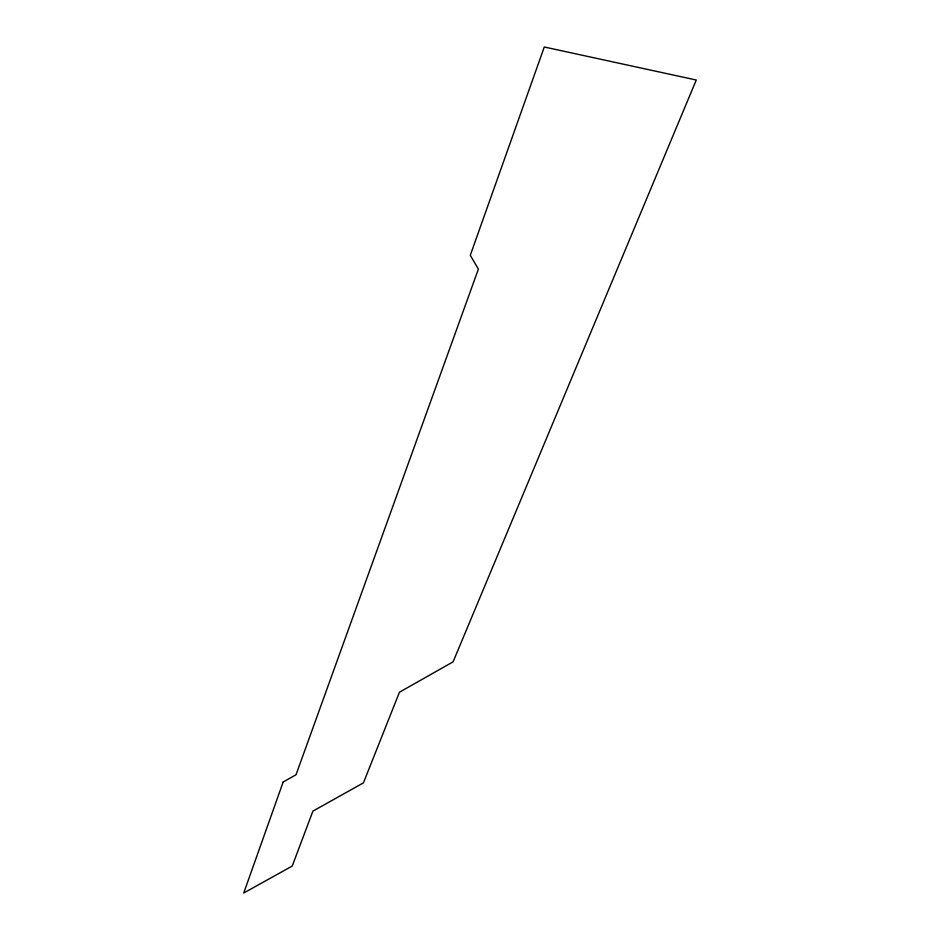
<?xml version="1.0" encoding="UTF-8"?>
<svg xmlns="http://www.w3.org/2000/svg" width="940" height="940" viewBox="0 0 940 940"><rect width="100%" height="100%" fill="white"/><g stroke="black" fill="none" stroke-linecap="round" stroke-linejoin="round"><path stroke-width="1.41" d="M283.163 781.998L243.73 893L292.223 866.057L312.914 811.126L363.428 782.867L399.465 692.204L453.08 661.854L696.27 80.017L544.295 47L470.282 255.304L478.389 269.122L296.041 774.736L283.163 781.998"/></g></svg>
